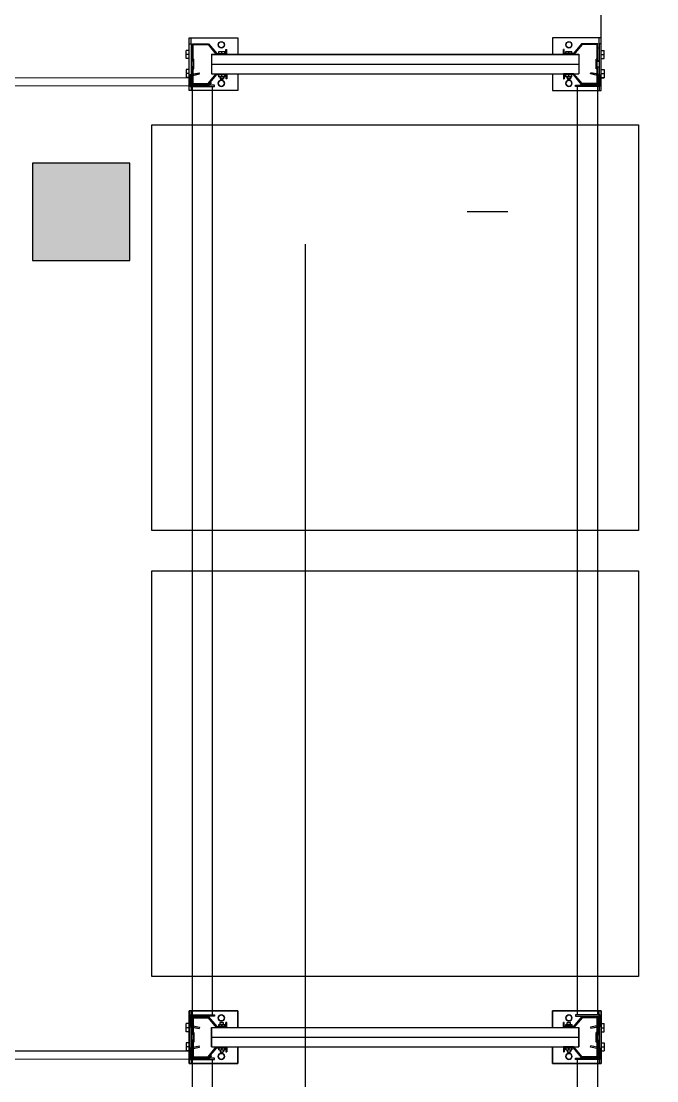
# Model space of a CAD drawing. Header units: metres. Extents: x 0 to 8715937, y -236336 to 216.
# Drawn here: x 152.5 to 154.067, y 65.587 to 68.2 of the extents above; entities that cross this region are included whole.
import ezdxf

# ---------------------------------------------------------------- set-up
doc = ezdxf.new("R2010")
doc.units = ezdxf.units.M
doc.header["$MEASUREMENT"] = 0
doc.linetypes.add('ACAD_ISO10W100', pattern=[18, 12, -3, 0, -3])
for name, color, linetype in [('0-BLOCK-EQUIPAMIENTO', 7, 'Continuous'), ('0-BLOCK-ESTRUCTURA', 7, 'Continuous'), ('AAA BAST', 5, 'Continuous'), ('AAA CONECT', 3, 'Continuous'), ('AAA LARG', 1, 'Continuous'), ('AAA PALLETS', 7, 'Continuous'), ('COLUMNAS', 210, 'Continuous'), ('COLUMNAS HATCH', 251, 'Continuous'), ('EJES', 251, 'ACAD_ISO10W100'), ('INSTALACIONES', 165, 'Continuous')]:
    doc.layers.add(name, color=color, linetype=linetype)

# ---------------------------------------------------------------- blocks, each defined once
blk = doc.blocks.new('COLUMNA 0.24 x 0.24')
at = {"layer": 'COLUMNAS HATCH', "ltscale": 0.1}
blk.add_hatch(color=256, dxfattribs=at).paths.add_polyline_path([(0, 0.24), (0.24, 0.24), (0.24, 0), (0, 0)])
at = {"layer": 'COLUMNAS', "ltscale": 0.1}
blk.add_lwpolyline([(0, 0.24), (0.24, 0.24), (0.24, 0), (0, 0)], close=True, dxfattribs=at)
blk = doc.blocks.new('DPM-ESTRUCTURA')
at = {"layer": 'EJES', "ltscale": 0.4}
for p, q in [((65.48, 118.75), (65.48, 38)), ((108.48, 67.7301), (16.48, 67.7301))]:
    blk.add_line(p, q, dxfattribs=at)
at = {"layer": 'COLUMNAS', "xscale": -1}
blk.add_blockref('COLUMNA 0.24 x 0.24', (65.0478, 67.6101), dxfattribs=at)
blk = doc.blocks.new('1A MODULO SIMPLE')
at = {"layer": 'AAA BAST'}
for points in [[(-2.1307, 1.015), (-2.1307, 1.017), (-2.1407, 1.017), (-2.1407, 1.04), (-2.1167, 1.06), (-2.1167, 1.1), (-2.1567, 1.1), (-2.1567, 1.098), (-2.1767, 1.098), (-2.1767, 1.1), (-2.2167, 1.1), (-2.2167, 1.06), (-2.1927, 1.04), (-2.1927, 1.017), (-2.2027, 1.017), (-2.2027, 1.015), (-2.1907, 1.015), (-2.1907, 1.0409), (-2.2147, 1.0609), (-2.2147, 1.098), (-2.1787, 1.098), (-2.1787, 1.096), (-2.1547, 1.096), (-2.1547, 1.098), (-2.1187, 1.098), (-2.1187, 1.0609), (-2.1427, 1.0409), (-2.1427, 1.015)], [(0.1973, 1.015), (0.1973, 1.017), (0.2073, 1.017), (0.2073, 1.04), (0.1833, 1.06), (0.1833, 1.1), (0.2233, 1.1), (0.2233, 1.098), (0.2433, 1.098), (0.2433, 1.1), (0.2833, 1.1), (0.2833, 1.06), (0.2593, 1.04), (0.2593, 1.017), (0.2693, 1.017), (0.2693, 1.015), (0.2573, 1.015), (0.2573, 1.0409), (0.2813, 1.0609), (0.2813, 1.098), (0.2453, 1.098), (0.2453, 1.096), (0.2213, 1.096), (0.2213, 1.098), (0.1853, 1.098), (0.1853, 1.0609), (0.2093, 1.0409), (0.2093, 1.015)], [(-2.1307, 0.185), (-2.1307, 0.183), (-2.1407, 0.183), (-2.1407, 0.16), (-2.1167, 0.14), (-2.1167, 0.1), (-2.1567, 0.1), (-2.1567, 0.102), (-2.1767, 0.102), (-2.1767, 0.1), (-2.2167, 0.1), (-2.2167, 0.14), (-2.1927, 0.16), (-2.1927, 0.183), (-2.2027, 0.183), (-2.2027, 0.185), (-2.1907, 0.185), (-2.1907, 0.1591), (-2.2147, 0.1391), (-2.2147, 0.102), (-2.1787, 0.102), (-2.1787, 0.104), (-2.1547, 0.104), (-2.1547, 0.102), (-2.1187, 0.102), (-2.1187, 0.1391), (-2.1427, 0.1591), (-2.1427, 0.185)], [(0.1973, 0.185), (0.1973, 0.183), (0.2073, 0.183), (0.2073, 0.16), (0.1833, 0.14), (0.1833, 0.1), (0.2233, 0.1), (0.2233, 0.102), (0.2433, 0.102), (0.2433, 0.1), (0.2833, 0.1), (0.2833, 0.14), (0.2593, 0.16), (0.2593, 0.183), (0.2693, 0.183), (0.2693, 0.185), (0.2573, 0.185), (0.2573, 0.1591), (0.2813, 0.1391), (0.2813, 0.102), (0.2453, 0.102), (0.2453, 0.104), (0.2213, 0.104), (0.2213, 0.102), (0.1853, 0.102), (0.1853, 0.1391), (0.2093, 0.1591), (0.2093, 0.185)]]:
    blk.add_hatch(color=251, dxfattribs=at).paths.add_polyline_path(points)
at = {"layer": 'AAA BAST', "color": 251}
for p, q in [((-2.2167, 1.1082), (-2.2317, 1.1082)), ((-2.2317, 1.1082), (-2.2317, 0.9882)), ((-2.2167, 1.1032), (-2.2317, 1.1032)), ((-2.1167, 1.1082), (-2.2167, 1.1082)), ((-2.2167, 1.1082), (-2.2167, 1.1032)), ((-2.2167, 1.1032), (-2.1167, 1.1032)), ((-2.1767, 1.1), (-2.2167, 1.1)), ((-2.2167, 1.1), (-2.2167, 1.06)), ((-2.2147, 1.098), (-2.2147, 1.0609)), ((-2.1787, 1.098), (-2.2147, 1.098)), ((-2.2067, 1.1), (-2.2067, 1.1032)), ((-2.2067, 1.1032), (-2.1737, 1.1032)), ((-2.1802, 1.1152), (-2.2002, 1.1152)), ((-2.2002, 1.1082), (-2.2002, 1.1152)), ((-2.1902, 1.1082), (-2.1902, 1.1152)), ((-2.1802, 1.1082), (-2.1802, 1.1152)), ((-2.1787, 1.098), (-2.1787, 1.096)), ((-2.1767, 1.1), (-2.1767, 1.098)), ((-2.1767, 1.1), (-2.1737, 1.1)), ((-2.1567, 1.098), (-2.1767, 1.098)), ((-2.1737, 1.1), (-2.1737, 1.1032)), ((-2.1597, 1.1), (-2.1597, 1.1032)), ((-2.1567, 1.1), (-2.1597, 1.1)), ((-2.1167, 1.1), (-2.1567, 1.1)), ((-2.1567, 1.1), (-2.1567, 1.098)), ((-2.1187, 1.098), (-2.1547, 1.098)), ((-2.1547, 1.098), (-2.1547, 1.096)), ((-2.1532, 1.1152), (-2.1332, 1.1152)), ((-2.1532, 1.1082), (-2.1532, 1.1152)), ((-2.1432, 1.1082), (-2.1432, 1.1152)), ((-2.1332, 1.1082), (-2.1332, 1.1152)), ((-2.1267, 1.1), (-2.1267, 1.1032)), ((-2.1187, 1.098), (-2.1187, 1.0609)), ((-2.1167, 1.1032), (-2.1167, 1.1082)), ((-2.1017, 1.1082), (-2.1167, 1.1082)), ((-2.1167, 1.1032), (-2.1017, 1.1032)), ((-2.1167, 1.1), (-2.1167, 1.06)), ((-2.1017, 0.9882), (-2.1017, 1.1082)), ((0.1683, 0.9882), (0.1683, 1.1082)), ((0.1683, 1.1082), (0.1833, 1.1082)), ((0.1833, 1.1032), (0.1683, 1.1032)), ((0.1833, 1.1032), (0.1833, 1.1082)), ((0.1833, 1.1082), (0.2833, 1.1082)), ((0.2833, 1.1032), (0.1833, 1.1032)), ((0.1833, 1.1), (0.2233, 1.1)), ((0.1833, 1.1), (0.1833, 1.06)), ((0.1853, 1.098), (0.1853, 1.0609)), ((0.1853, 1.098), (0.2213, 1.098)), ((0.1933, 1.1), (0.1933, 1.1032)), ((0.2198, 1.1152), (0.1998, 1.1152)), ((0.1998, 1.1082), (0.1998, 1.1152)), ((0.2098, 1.1082), (0.2098, 1.1152)), ((0.2198, 1.1082), (0.2198, 1.1152)), ((0.2213, 1.098), (0.2213, 1.096)), ((0.2233, 1.1), (0.2233, 1.098)), ((0.2233, 1.1), (0.2263, 1.1)), ((0.2233, 1.098), (0.2433, 1.098)), ((0.2263, 1.1), (0.2263, 1.1032)), ((0.2403, 1.1), (0.2403, 1.1032)), ((0.2733, 1.1032), (0.2403, 1.1032)), ((0.2433, 1.1), (0.2403, 1.1)), ((0.2433, 1.1), (0.2833, 1.1)), ((0.2433, 1.1), (0.2433, 1.098)), ((0.2453, 1.098), (0.2813, 1.098)), ((0.2453, 1.098), (0.2453, 1.096)), ((0.2468, 1.1152), (0.2668, 1.1152)), ((0.2468, 1.1082), (0.2468, 1.1152)), ((0.2568, 1.1082), (0.2568, 1.1152)), ((0.2668, 1.1082), (0.2668, 1.1152)), ((0.2733, 1.1), (0.2733, 1.1032)), ((0.2813, 1.098), (0.2813, 1.0609)), ((0.2833, 1.1082), (0.2833, 1.1032)), ((0.2833, 1.1082), (0.2983, 1.1082)), ((0.2833, 1.1032), (0.2983, 1.1032)), ((0.2833, 1.1), (0.2833, 1.06)), ((0.2983, 1.1082), (0.2983, 0.9882)), ((-2.1547, 1.096), (-2.1787, 1.096)), ((0.2213, 1.096), (0.2453, 1.096)), ((-2.2167, 1.06), (-2.1927, 1.04)), ((-2.2147, 1.0609), (-2.1907, 1.0409)), ((-2.1907, 1.053), (-2.1667, 1.053)), ((-2.1907, 0.147), (-2.1907, 1.053)), ((-2.1667, 1.053), (-2.1427, 1.053)), ((-2.1667, 0.147), (-2.1667, 1.053)), ((-2.1187, 1.0609), (-2.1427, 1.0409)), ((-2.1427, 0.147), (-2.1427, 1.053)), ((-2.1167, 1.06), (-2.1407, 1.04)), ((0.1833, 1.06), (0.2073, 1.04)), ((0.1853, 1.0609), (0.2093, 1.0409)), ((0.2333, 1.053), (0.2093, 1.053)), ((0.2093, 0.147), (0.2093, 1.053)), ((0.2573, 1.053), (0.2333, 1.053)), ((0.2333, 0.147), (0.2333, 1.053)), ((0.2813, 1.0609), (0.2573, 1.0409)), ((0.2573, 0.147), (0.2573, 1.053)), ((0.2833, 1.06), (0.2593, 1.04)), ((-2.1927, 1.036), (-2.1977, 1.036)), ((-2.1977, 1.021), (-2.1977, 1.036)), ((-2.1927, 1.0285), (-2.1977, 1.0285)), ((-2.1927, 1.021), (-2.1977, 1.021)), ((-2.1927, 1.04), (-2.1927, 1.017)), ((-2.1907, 1.0409), (-2.1907, 1.015)), ((-2.1427, 1.0409), (-2.1427, 1.015)), ((-2.1407, 1.04), (-2.1407, 1.017)), ((-2.1357, 1.036), (-2.1407, 1.036)), ((-2.1407, 1.021), (-2.1407, 1.036)), ((-2.1357, 1.0285), (-2.1407, 1.0285)), ((-2.1357, 1.021), (-2.1407, 1.021)), ((-2.1357, 1.021), (-2.1357, 1.036)), ((-2.1357, 1.0328), (-2.1307, 1.0328)), ((-2.1357, 1.0243), (-2.1307, 1.0243)), ((-2.1307, 1.0243), (-2.1307, 1.0328)), ((0.2023, 1.0328), (0.1973, 1.0328)), ((0.1973, 1.0243), (0.1973, 1.0328)), ((0.2023, 1.0243), (0.1973, 1.0243)), ((0.2023, 1.036), (0.2073, 1.036)), ((0.2023, 1.021), (0.2023, 1.036)), ((0.2023, 1.0285), (0.2073, 1.0285)), ((0.2023, 1.021), (0.2073, 1.021)), ((0.2073, 1.04), (0.2073, 1.017)), ((0.2073, 1.021), (0.2073, 1.036)), ((0.2093, 1.0409), (0.2093, 1.015)), ((0.2573, 1.0409), (0.2573, 1.015)), ((0.2593, 1.04), (0.2593, 1.017)), ((0.2593, 1.036), (0.2643, 1.036)), ((0.2593, 1.0285), (0.2643, 1.0285)), ((0.2593, 1.021), (0.2643, 1.021)), ((0.2643, 1.021), (0.2643, 1.036)), ((-2.1927, 1.017), (-2.2027, 1.017)), ((-2.2027, 1.017), (-2.2027, 1.015)), ((-2.1907, 1.015), (-2.2027, 1.015)), ((-2.1427, 1.015), (-2.1307, 1.015)), ((-2.1407, 1.017), (-2.1307, 1.017)), ((-2.1307, 1.015), (-2.1307, 1.017)), ((0.2073, 1.017), (0.1973, 1.017)), ((0.1973, 1.015), (0.1973, 1.017)), ((0.2093, 1.015), (0.1973, 1.015)), ((0.2573, 1.015), (0.2693, 1.015)), ((0.2593, 1.017), (0.2693, 1.017)), ((0.2693, 1.017), (0.2693, 1.015)), ((-2.2317, 0.9882), (-2.1907, 0.9882)), ((-2.1427, 0.9882), (-2.1017, 0.9882)), ((0.2093, 0.9882), (0.1683, 0.9882)), ((0.2983, 0.9882), (0.2573, 0.9882)), ((-2.2317, 0.0918), (-2.2317, 0.2118)), ((-2.2317, 0.2118), (-2.1907, 0.2118)), ((-2.1427, 0.2118), (-2.1017, 0.2118)), ((-2.1017, 0.2118), (-2.1017, 0.0918)), ((0.2093, 0.2118), (0.1683, 0.2118)), ((0.1683, 0.2118), (0.1683, 0.0918)), ((0.2983, 0.2118), (0.2573, 0.2118)), ((0.2983, 0.0918), (0.2983, 0.2118)), ((-2.1907, 0.185), (-2.2027, 0.185)), ((-2.2027, 0.183), (-2.2027, 0.185)), ((-2.1927, 0.183), (-2.2027, 0.183)), ((-2.1927, 0.16), (-2.1927, 0.183)), ((-2.1907, 0.1591), (-2.1907, 0.185)), ((-2.1427, 0.1591), (-2.1427, 0.185)), ((-2.1427, 0.185), (-2.1307, 0.185)), ((-2.1407, 0.16), (-2.1407, 0.183)), ((-2.1407, 0.183), (-2.1307, 0.183)), ((-2.1307, 0.185), (-2.1307, 0.183)), ((0.2093, 0.185), (0.1973, 0.185)), ((0.1973, 0.185), (0.1973, 0.183)), ((0.2073, 0.183), (0.1973, 0.183)), ((0.2073, 0.16), (0.2073, 0.183)), ((0.2093, 0.1591), (0.2093, 0.185)), ((0.2573, 0.1591), (0.2573, 0.185)), ((0.2573, 0.185), (0.2693, 0.185)), ((0.2593, 0.16), (0.2593, 0.183)), ((0.2593, 0.183), (0.2693, 0.183)), ((0.2693, 0.183), (0.2693, 0.185)), ((-2.2167, 0.14), (-2.1927, 0.16)), ((-2.2147, 0.1391), (-2.1907, 0.1591)), ((-2.1927, 0.1801), (-2.1977, 0.1801)), ((-2.1977, 0.1651), (-2.1977, 0.1801)), ((-2.1927, 0.1726), (-2.1977, 0.1726)), ((-2.1927, 0.1651), (-2.1977, 0.1651)), ((-2.1187, 0.1391), (-2.1427, 0.1591)), ((-2.1357, 0.1801), (-2.1407, 0.1801)), ((-2.1407, 0.1651), (-2.1407, 0.1801)), ((-2.1357, 0.1726), (-2.1407, 0.1726)), ((-2.1357, 0.1651), (-2.1407, 0.1651)), ((-2.1167, 0.14), (-2.1407, 0.16)), ((-2.1357, 0.1651), (-2.1357, 0.1801)), ((-2.1357, 0.1768), (-2.1307, 0.1768)), ((-2.1357, 0.1683), (-2.1307, 0.1683)), ((-2.1307, 0.1683), (-2.1307, 0.1768)), ((0.1833, 0.14), (0.2073, 0.16)), ((0.1853, 0.1391), (0.2093, 0.1591)), ((0.2023, 0.1768), (0.1973, 0.1768)), ((0.1973, 0.1683), (0.1973, 0.1768)), ((0.2023, 0.1683), (0.1973, 0.1683)), ((0.2023, 0.1801), (0.2073, 0.1801)), ((0.2023, 0.1651), (0.2023, 0.1801)), ((0.2023, 0.1726), (0.2073, 0.1726)), ((0.2023, 0.1651), (0.2073, 0.1651)), ((0.2073, 0.1651), (0.2073, 0.1801)), ((0.2813, 0.1391), (0.2573, 0.1591)), ((0.2593, 0.1801), (0.2643, 0.1801)), ((0.2593, 0.1726), (0.2643, 0.1726)), ((0.2593, 0.1651), (0.2643, 0.1651)), ((0.2833, 0.14), (0.2593, 0.16)), ((0.2643, 0.1651), (0.2643, 0.1801)), ((-2.2167, 0.1), (-2.2167, 0.14)), ((-2.2147, 0.102), (-2.2147, 0.1391)), ((-2.1907, 0.147), (-2.1667, 0.147)), ((-2.1667, 0.147), (-2.1427, 0.147)), ((-2.1187, 0.102), (-2.1187, 0.1391)), ((-2.1167, 0.1), (-2.1167, 0.14)), ((0.1833, 0.1), (0.1833, 0.14)), ((0.1853, 0.102), (0.1853, 0.1391)), ((0.2333, 0.147), (0.2093, 0.147)), ((0.2573, 0.147), (0.2333, 0.147)), ((0.2813, 0.102), (0.2813, 0.1391)), ((0.2833, 0.1), (0.2833, 0.14)), ((-2.2167, 0.0968), (-2.2317, 0.0968)), ((-2.2167, 0.0918), (-2.2317, 0.0918)), ((-2.1767, 0.1), (-2.2167, 0.1)), ((-2.2167, 0.0968), (-2.1167, 0.0968)), ((-2.2167, 0.0918), (-2.2167, 0.0968)), ((-2.1167, 0.0918), (-2.2167, 0.0918)), ((-2.1787, 0.102), (-2.2147, 0.102)), ((-2.2067, 0.1), (-2.2067, 0.0968)), ((-2.2067, 0.0968), (-2.1737, 0.0968)), ((-2.2002, 0.0918), (-2.2002, 0.0848)), ((-2.1802, 0.0848), (-2.2002, 0.0848)), ((-2.1902, 0.0918), (-2.1902, 0.0848)), ((-2.1802, 0.0918), (-2.1802, 0.0848)), ((-2.1787, 0.102), (-2.1787, 0.104)), ((-2.1547, 0.104), (-2.1787, 0.104)), ((-2.1567, 0.102), (-2.1767, 0.102)), ((-2.1767, 0.1), (-2.1767, 0.102)), ((-2.1767, 0.1), (-2.1737, 0.1)), ((-2.1737, 0.1), (-2.1737, 0.0968)), ((-2.1597, 0.1), (-2.1597, 0.0968)), ((-2.1567, 0.1), (-2.1597, 0.1)), ((-2.1567, 0.1), (-2.1567, 0.102)), ((-2.1167, 0.1), (-2.1567, 0.1)), ((-2.1547, 0.102), (-2.1547, 0.104)), ((-2.1187, 0.102), (-2.1547, 0.102)), ((-2.1532, 0.0918), (-2.1532, 0.0848)), ((-2.1532, 0.0848), (-2.1332, 0.0848)), ((-2.1432, 0.0918), (-2.1432, 0.0848)), ((-2.1332, 0.0918), (-2.1332, 0.0848)), ((-2.1267, 0.1), (-2.1267, 0.0968)), ((-2.1167, 0.0968), (-2.1167, 0.0918)), ((-2.1167, 0.0968), (-2.1017, 0.0968)), ((-2.1017, 0.0918), (-2.1167, 0.0918)), ((0.1833, 0.0968), (0.1683, 0.0968)), ((0.1683, 0.0918), (0.1833, 0.0918)), ((0.1833, 0.1), (0.2233, 0.1)), ((0.2833, 0.0968), (0.1833, 0.0968)), ((0.1833, 0.0968), (0.1833, 0.0918)), ((0.1833, 0.0918), (0.2833, 0.0918)), ((0.1853, 0.102), (0.2213, 0.102)), ((0.1933, 0.1), (0.1933, 0.0968)), ((0.1998, 0.0918), (0.1998, 0.0848)), ((0.2198, 0.0848), (0.1998, 0.0848)), ((0.2098, 0.0918), (0.2098, 0.0848)), ((0.2198, 0.0918), (0.2198, 0.0848)), ((0.2213, 0.102), (0.2213, 0.104)), ((0.2213, 0.104), (0.2453, 0.104)), ((0.2233, 0.102), (0.2433, 0.102)), ((0.2233, 0.1), (0.2233, 0.102)), ((0.2233, 0.1), (0.2263, 0.1)), ((0.2263, 0.1), (0.2263, 0.0968)), ((0.2403, 0.1), (0.2403, 0.0968)), ((0.2433, 0.1), (0.2403, 0.1)), ((0.2733, 0.0968), (0.2403, 0.0968)), ((0.2433, 0.1), (0.2433, 0.102)), ((0.2433, 0.1), (0.2833, 0.1)), ((0.2453, 0.102), (0.2453, 0.104)), ((0.2453, 0.102), (0.2813, 0.102)), ((0.2468, 0.0918), (0.2468, 0.0848)), ((0.2468, 0.0848), (0.2668, 0.0848)), ((0.2568, 0.0918), (0.2568, 0.0848)), ((0.2668, 0.0918), (0.2668, 0.0848)), ((0.2733, 0.1), (0.2733, 0.0968)), ((0.2833, 0.0918), (0.2833, 0.0968)), ((0.2833, 0.0968), (0.2983, 0.0968)), ((0.2833, 0.0918), (0.2983, 0.0918))]:
    blk.add_line(p, q, dxfattribs=at)
for centre in [(-2.2141, 1.0285), (-2.1192, 1.0285), (0.1859, 1.0285), (0.2808, 1.0285), (-2.2141, 0.1715), (-2.1192, 0.1715), (0.1859, 0.1715), (0.2808, 0.1715)]:
    blk.add_circle(centre, 0.0075, dxfattribs=at)
at = {"layer": 'AAA LARG', "color": 251}
for p, q in [((-2.1407, 1.105), (-2.1454, 1.0829)), ((-2.1381, 1.1018), (-2.1422, 1.0822)), ((-2.1407, 1.105), (-2.1117, 1.105)), ((-2.1149, 1.1018), (-2.1381, 1.1018)), ((-2.1149, 1.045), (-2.1149, 1.1018)), ((-2.1117, 1.105), (-2.1117, 1.045)), ((-2.1117, 1.1), (0.1783, 1.1)), ((0.2073, 1.105), (0.1783, 1.105)), ((0.1783, 1.105), (0.1783, 1.045)), ((0.1815, 1.045), (0.1815, 1.1018)), ((0.1815, 1.1018), (0.2047, 1.1018)), ((0.2047, 1.1018), (0.2089, 1.0822)), ((0.2073, 1.105), (0.212, 1.0829)), ((-2.1422, 1.0822), (-2.1454, 1.0829)), ((0.2089, 1.0822), (0.212, 1.0829)), ((-2.1117, 1.05), (0.1783, 1.05)), ((-2.1117, 1.045), (-2.1149, 1.045)), ((0.1783, 1.045), (0.1815, 1.045)), ((-2.1117, 0.155), (-2.1149, 0.155)), ((-2.1149, 0.155), (-2.1149, 0.0982)), ((-2.1117, 0.095), (-2.1117, 0.155)), ((-2.1117, 0.15), (0.1783, 0.15)), ((0.1783, 0.095), (0.1783, 0.155)), ((0.1783, 0.155), (0.1815, 0.155)), ((0.1815, 0.155), (0.1815, 0.0982)), ((-2.1422, 0.1178), (-2.1454, 0.1171)), ((-2.1407, 0.095), (-2.1454, 0.1171)), ((-2.1381, 0.0982), (-2.1422, 0.1178)), ((0.2047, 0.0982), (0.2089, 0.1178)), ((0.2073, 0.095), (0.212, 0.1171)), ((0.2089, 0.1178), (0.212, 0.1171)), ((-2.1407, 0.095), (-2.1117, 0.095)), ((-2.1149, 0.0982), (-2.1381, 0.0982)), ((-2.1117, 0.1), (0.1783, 0.1)), ((0.2073, 0.095), (0.1783, 0.095)), ((0.1815, 0.0982), (0.2047, 0.0982))]:
    blk.add_line(p, q, dxfattribs=at)
at = {"layer": 'AAA PALLETS', "color": 251, "ltscale": 0.21}
for p, q in [((-1.0167, 1.2), (-2.0167, 1.2)), ((-2.0167, 1.2), (-2.0167, 0)), ((-1.0167, 0), (-1.0167, 1.2)), ((0.0833, 1.2), (-0.9167, 1.2)), ((-0.9167, 1.2), (-0.9167, 0)), ((0.0833, 0), (0.0833, 1.2)), ((-2.0167, 0), (-1.0167, 0)), ((-0.9167, 0), (0.0833, 0))]:
    blk.add_line(p, q, dxfattribs=at)
blk = doc.blocks.new('1A MODULO D FTE COL')
at = {"layer": 'AAA CONECT', "color": 251, "lineweight": 5}
for p, q in [((-2.213, 0.5973), (-2.2207, 0.5909)), ((-2.2207, 0.59), (-2.2207, -0.0409)), ((-2.2117, 0.5958), (-2.2187, 0.59)), ((-2.2187, 0.5484), (-2.2187, 0.59)), ((-2.213, 0.5973), (-2.2117, 0.5958)), ((0.187, 0.5973), (0.1793, 0.5909)), ((0.1793, 0.59), (0.1793, -0.0409)), ((0.1883, 0.5958), (0.1813, 0.59)), ((0.1813, 0.5484), (0.1813, 0.59)), ((0.187, 0.5973), (0.1883, 0.5958)), ((-2.2187, 0.5484), (-2.2057, 0.5484)), ((-2.2007, 0.5434), (-2.2057, 0.5484)), ((-2.2007, 0.5434), (-2.2007, 0.0066)), ((0.1813, 0.5484), (0.1943, 0.5484)), ((0.1993, 0.5434), (0.1943, 0.5484)), ((0.1993, 0.5434), (0.1993, 0.0066)), ((-2.2187, 0.0016), (-2.2187, -0.04)), ((-2.2187, 0.0016), (-2.2057, 0.0016)), ((-2.2007, 0.0066), (-2.2057, 0.0016)), ((0.1813, 0.0016), (0.1813, -0.04)), ((0.1813, 0.0016), (0.1943, 0.0016)), ((0.1993, 0.0066), (0.1943, 0.0016)), ((-2.213, -0.0473), (-2.2207, -0.0409)), ((-2.2117, -0.0458), (-2.2187, -0.04)), ((-2.213, -0.0473), (-2.2117, -0.0458)), ((0.187, -0.0473), (0.1793, -0.0409)), ((0.1883, -0.0458), (0.1813, -0.04)), ((0.187, -0.0473), (0.1883, -0.0458))]:
    blk.add_line(p, q, dxfattribs=at)
at = {"layer": 'AAA BAST', "color": 251, "lineweight": 5}
for p in [(0, 0.45), (0, -1.1)]:
    blk.add_blockref('1A MODULO SIMPLE', p, dxfattribs=at)
blk = doc.blocks.new('DPM-EQUIPAMIENTO')
at = {"layer": 'INSTALACIONES', "ltscale": 0.1}
blk.add_line((66.2101, 68.1593), (66.2101, 69.1593), dxfattribs=at)
at = {"layer": 'AAA BAST', "xscale": -1, "rotation": 270}
for p in [(64.6519, 67.8609), (64.6519, 65.4609)]:
    blk.add_blockref('1A MODULO D FTE COL', p, dxfattribs=at)

msp = doc.modelspace()

# ---------------------------------------------------------------- hatches: boundary and pattern name
at = {"layer": 'AAA BAST'}
for points in [[(153.0069, 68.0583), (153.0049, 68.0583), (153.0049, 68.0683), (152.9819, 68.0683), (152.9619, 68.0443), (152.9219, 68.0443), (152.9219, 68.0843), (152.9239, 68.0843), (152.9239, 68.1043), (152.9219, 68.1043), (152.9219, 68.1443), (152.9619, 68.1443), (152.9819, 68.1203), (153.0049, 68.1203), (153.0049, 68.1303), (153.0069, 68.1303), (153.0069, 68.1183), (152.981, 68.1183), (152.961, 68.1423), (152.9239, 68.1423), (152.9239, 68.1063), (152.9259, 68.1063), (152.9259, 68.0823), (152.9239, 68.0823), (152.9239, 68.0463), (152.961, 68.0463), (152.981, 68.0703), (153.0069, 68.0703)], [(153.8369, 68.0583), (153.8389, 68.0583), (153.8389, 68.0683), (153.8619, 68.0683), (153.8819, 68.0443), (153.9219, 68.0443), (153.9219, 68.0843), (153.9199, 68.0843), (153.9199, 68.1043), (153.9219, 68.1043), (153.9219, 68.1443), (153.8819, 68.1443), (153.8619, 68.1203), (153.8389, 68.1203), (153.8389, 68.1303), (153.8369, 68.1303), (153.8369, 68.1183), (153.8628, 68.1183), (153.8828, 68.1423), (153.9199, 68.1423), (153.9199, 68.1063), (153.9179, 68.1063), (153.9179, 68.0823), (153.9199, 68.0823), (153.9199, 68.0463), (153.8828, 68.0463), (153.8628, 68.0703), (153.8369, 68.0703)], [(153.0069, 65.6583), (153.0049, 65.6583), (153.0049, 65.6683), (152.9819, 65.6683), (152.9619, 65.6443), (152.9219, 65.6443), (152.9219, 65.6843), (152.9239, 65.6843), (152.9239, 65.7043), (152.9219, 65.7043), (152.9219, 65.7443), (152.9619, 65.7443), (152.9819, 65.7203), (153.0049, 65.7203), (153.0049, 65.7303), (153.0069, 65.7303), (153.0069, 65.7183), (152.981, 65.7183), (152.961, 65.7423), (152.9239, 65.7423), (152.9239, 65.7063), (152.9259, 65.7063), (152.9259, 65.6823), (152.9239, 65.6823), (152.9239, 65.6463), (152.961, 65.6463), (152.981, 65.6703), (153.0069, 65.6703)], [(153.0069, 65.7303), (153.0049, 65.7303), (153.0049, 65.7203), (152.9819, 65.7203), (152.9619, 65.7443), (152.9219, 65.7443), (152.9219, 65.7043), (152.9239, 65.7043), (152.9239, 65.6843), (152.9219, 65.6843), (152.9219, 65.6443), (152.9619, 65.6443), (152.9819, 65.6683), (153.0049, 65.6683), (153.0049, 65.6583), (153.0069, 65.6583), (153.0069, 65.6703), (152.981, 65.6703), (152.961, 65.6463), (152.9239, 65.6463), (152.9239, 65.6823), (152.9259, 65.6823), (152.9259, 65.7063), (152.9239, 65.7063), (152.9239, 65.7423), (152.961, 65.7423), (152.981, 65.7183), (153.0069, 65.7183)], [(153.8369, 65.6583), (153.8389, 65.6583), (153.8389, 65.6683), (153.8619, 65.6683), (153.8819, 65.6443), (153.9219, 65.6443), (153.9219, 65.6843), (153.9199, 65.6843), (153.9199, 65.7043), (153.9219, 65.7043), (153.9219, 65.7443), (153.8819, 65.7443), (153.8619, 65.7203), (153.8389, 65.7203), (153.8389, 65.7303), (153.8369, 65.7303), (153.8369, 65.7183), (153.8628, 65.7183), (153.8828, 65.7423), (153.9199, 65.7423), (153.9199, 65.7063), (153.9179, 65.7063), (153.9179, 65.6823), (153.9199, 65.6823), (153.9199, 65.6463), (153.8828, 65.6463), (153.8628, 65.6703), (153.8369, 65.6703)], [(153.8369, 65.7303), (153.8389, 65.7303), (153.8389, 65.7203), (153.8619, 65.7203), (153.8819, 65.7443), (153.9219, 65.7443), (153.9219, 65.7043), (153.9199, 65.7043), (153.9199, 65.6843), (153.9219, 65.6843), (153.9219, 65.6443), (153.8819, 65.6443), (153.8619, 65.6683), (153.8389, 65.6683), (153.8389, 65.6583), (153.8369, 65.6583), (153.8369, 65.6703), (153.8628, 65.6703), (153.8828, 65.6463), (153.9199, 65.6463), (153.9199, 65.6823), (153.9179, 65.6823), (153.9179, 65.7063), (153.9199, 65.7063), (153.9199, 65.7423), (153.8828, 65.7423), (153.8628, 65.7183), (153.8369, 65.7183)]]:
    msp.add_hatch(color=251, dxfattribs=at).paths.add_polyline_path(points)

# ---------------------------------------------------------------- linework, layer by layer
at = {"layer": 'AAA BAST', "color": 251}
for p, q in [((152.9137, 68.1443), (152.9137, 68.1593)), ((152.9137, 68.1593), (153.0337, 68.1593)), ((152.9187, 68.1443), (152.9187, 68.1593)), ((153.0337, 68.1593), (153.0337, 68.1183)), ((153.9301, 68.1593), (153.8101, 68.1593)), ((153.8101, 68.1593), (153.8101, 68.1183)), ((153.9251, 68.1443), (153.9251, 68.1593)), ((153.9301, 68.1443), (153.9301, 68.1593)), ((152.9067, 68.1078), (152.9067, 68.1278)), ((152.9137, 68.1278), (152.9067, 68.1278)), ((152.9137, 68.0443), (152.9137, 68.1443)), ((152.9137, 68.1443), (152.9187, 68.1443)), ((152.9187, 68.1443), (152.9187, 68.0443)), ((152.9219, 68.1343), (152.9187, 68.1343)), ((152.9187, 68.1343), (152.9187, 68.1013)), ((152.9219, 68.1043), (152.9219, 68.1443)), ((152.9219, 68.1443), (152.9619, 68.1443)), ((152.9239, 68.1423), (152.961, 68.1423)), ((152.9239, 68.1063), (152.9239, 68.1423)), ((152.961, 68.1423), (152.981, 68.1183)), ((152.9619, 68.1443), (152.9819, 68.1203)), ((153.0049, 68.1203), (153.0049, 68.1303)), ((153.0049, 68.1303), (153.0069, 68.1303)), ((153.0069, 68.1183), (153.0069, 68.1303)), ((153.8369, 68.1183), (153.8369, 68.1303)), ((153.8389, 68.1303), (153.8369, 68.1303)), ((153.8389, 68.1203), (153.8389, 68.1303)), ((153.8819, 68.1443), (153.8619, 68.1203)), ((153.8828, 68.1423), (153.8628, 68.1183)), ((153.9219, 68.1443), (153.8819, 68.1443)), ((153.9199, 68.1423), (153.8828, 68.1423)), ((153.9199, 68.1063), (153.9199, 68.1423)), ((153.9219, 68.1043), (153.9219, 68.1443)), ((153.9219, 68.1343), (153.9251, 68.1343)), ((153.9251, 68.1443), (153.9251, 68.0443)), ((153.9301, 68.1443), (153.9251, 68.1443)), ((153.9251, 68.1343), (153.9251, 68.1013)), ((153.9301, 68.0443), (153.9301, 68.1443)), ((153.9301, 68.1278), (153.9371, 68.1278)), ((153.9371, 68.1078), (153.9371, 68.1278)), ((152.9137, 68.1178), (152.9067, 68.1178)), ((152.9137, 68.1078), (152.9067, 68.1078)), ((152.9219, 68.1043), (152.9239, 68.1043)), ((152.9219, 68.1043), (152.9219, 68.1013)), ((152.9239, 68.1063), (152.9259, 68.1063)), ((152.9239, 68.0843), (152.9239, 68.1043)), ((152.9259, 68.0823), (152.9259, 68.1063)), ((152.9689, 68.1183), (152.9689, 68.0943)), ((152.9689, 68.1183), (153.8749, 68.1183)), ((152.981, 68.1183), (153.0069, 68.1183)), ((152.9819, 68.1203), (153.0049, 68.1203)), ((152.987, 68.1203), (152.987, 68.1253)), ((152.987, 68.1253), (153.002, 68.1253)), ((152.9945, 68.1203), (152.9945, 68.1253)), ((153.002, 68.1203), (153.002, 68.1253)), ((153.8628, 68.1183), (153.8369, 68.1183)), ((153.8619, 68.1203), (153.8389, 68.1203)), ((153.8429, 68.1203), (153.8429, 68.1253)), ((153.8429, 68.1253), (153.8579, 68.1253)), ((153.8504, 68.1203), (153.8504, 68.1253)), ((153.8579, 68.1203), (153.8579, 68.1253)), ((153.8749, 68.1183), (153.8749, 68.0943)), ((153.9199, 68.1063), (153.9179, 68.1063)), ((153.9179, 68.0823), (153.9179, 68.1063)), ((153.9199, 68.0843), (153.9199, 68.1043)), ((153.9219, 68.1043), (153.9199, 68.1043)), ((153.9219, 68.1043), (153.9219, 68.1013)), ((153.9301, 68.1178), (153.9371, 68.1178)), ((153.9301, 68.1078), (153.9371, 68.1078)), ((152.9067, 68.0808), (152.9067, 68.0608)), ((152.9137, 68.0808), (152.9067, 68.0808)), ((152.9219, 68.1013), (152.9187, 68.1013)), ((152.9219, 68.0873), (152.9187, 68.0873)), ((152.9219, 68.0843), (152.9219, 68.0873)), ((152.9219, 68.0443), (152.9219, 68.0843)), ((152.9219, 68.0843), (152.9239, 68.0843)), ((152.9239, 68.0463), (152.9239, 68.0823)), ((152.9239, 68.0823), (152.9259, 68.0823)), ((152.9689, 68.0943), (152.9689, 68.0703)), ((152.9689, 68.0943), (153.8749, 68.0943)), ((153.8749, 68.0943), (153.8749, 68.0703)), ((153.9199, 68.0823), (153.9179, 68.0823)), ((153.9219, 68.0843), (153.9199, 68.0843)), ((153.9199, 68.0463), (153.9199, 68.0823)), ((153.9219, 68.1013), (153.9251, 68.1013)), ((153.9219, 68.0873), (153.9251, 68.0873)), ((153.9219, 68.0843), (153.9219, 68.0873)), ((153.9219, 68.0443), (153.9219, 68.0843)), ((153.9301, 68.0808), (153.9371, 68.0808)), ((153.9371, 68.0808), (153.9371, 68.0608)), ((152.9137, 68.0708), (152.9067, 68.0708)), ((152.9137, 68.0608), (152.9067, 68.0608)), ((152.9219, 68.0543), (152.9187, 68.0543)), ((152.961, 68.0463), (152.981, 68.0703)), ((152.9619, 68.0443), (152.9819, 68.0683)), ((152.9689, 68.0703), (153.8749, 68.0703)), ((152.981, 68.0703), (153.0069, 68.0703)), ((152.9819, 68.0683), (153.0049, 68.0683)), ((152.987, 68.0633), (152.987, 68.0683)), ((152.987, 68.0683), (153.002, 68.0683)), ((152.987, 68.0633), (153.002, 68.0633)), ((152.9902, 68.0633), (152.9902, 68.0583)), ((152.9902, 68.0583), (152.9987, 68.0583)), ((152.9945, 68.0633), (152.9945, 68.0683)), ((152.9987, 68.0633), (152.9987, 68.0583)), ((153.002, 68.0633), (153.002, 68.0683)), ((153.0049, 68.0683), (153.0049, 68.0583)), ((153.0069, 68.0583), (153.0049, 68.0583)), ((153.0069, 68.0703), (153.0069, 68.0583)), ((153.0337, 68.0703), (153.0337, 68.0293)), ((153.8101, 68.0703), (153.8101, 68.0293)), ((153.8628, 68.0703), (153.8369, 68.0703)), ((153.8369, 68.0703), (153.8369, 68.0583)), ((153.8369, 68.0583), (153.8389, 68.0583)), ((153.8619, 68.0683), (153.8389, 68.0683)), ((153.8389, 68.0683), (153.8389, 68.0583)), ((153.8429, 68.0633), (153.8429, 68.0683)), ((153.8429, 68.0683), (153.8579, 68.0683)), ((153.8429, 68.0633), (153.8579, 68.0633)), ((153.8462, 68.0633), (153.8462, 68.0583)), ((153.8462, 68.0583), (153.8547, 68.0583)), ((153.8504, 68.0633), (153.8504, 68.0683)), ((153.8547, 68.0633), (153.8547, 68.0583)), ((153.8579, 68.0633), (153.8579, 68.0683)), ((153.8819, 68.0443), (153.8619, 68.0683)), ((153.8828, 68.0463), (153.8628, 68.0703)), ((153.9219, 68.0543), (153.9251, 68.0543)), ((153.9301, 68.0708), (153.9371, 68.0708)), ((153.9301, 68.0608), (153.9371, 68.0608)), ((152.9187, 68.0443), (152.9137, 68.0443)), ((152.9137, 68.0293), (152.9137, 68.0443)), ((153.0337, 68.0293), (152.9137, 68.0293)), ((152.9187, 68.0443), (152.9187, 68.0293)), ((152.9219, 68.0443), (152.9619, 68.0443)), ((152.9239, 68.0463), (152.961, 68.0463)), ((153.8101, 68.0293), (153.9301, 68.0293)), ((153.9219, 68.0443), (153.8819, 68.0443)), ((153.9199, 68.0463), (153.8828, 68.0463)), ((153.9251, 68.0443), (153.9301, 68.0443)), ((153.9251, 68.0443), (153.9251, 68.0293)), ((153.9301, 68.0293), (153.9301, 68.0443)), ((152.9137, 65.7443), (152.9137, 65.7593)), ((152.9137, 65.7593), (153.0337, 65.7593)), ((153.0337, 65.7593), (152.9137, 65.7593)), ((152.9137, 65.7593), (152.9137, 65.7443)), ((152.9187, 65.7443), (152.9187, 65.7593)), ((152.9187, 65.7443), (152.9187, 65.7593)), ((153.0337, 65.7593), (153.0337, 65.7183)), ((153.0337, 65.7183), (153.0337, 65.7593)), ((153.9301, 65.7593), (153.8101, 65.7593)), ((153.8101, 65.7593), (153.8101, 65.7183)), ((153.8101, 65.7183), (153.8101, 65.7593)), ((153.8101, 65.7593), (153.9301, 65.7593)), ((153.9251, 65.7443), (153.9251, 65.7593)), ((153.9251, 65.7443), (153.9251, 65.7593)), ((153.9301, 65.7443), (153.9301, 65.7593)), ((153.9301, 65.7593), (153.9301, 65.7443)), ((152.9067, 65.7078), (152.9067, 65.7278)), ((152.9137, 65.7278), (152.9067, 65.7278)), ((152.9067, 65.7078), (152.9067, 65.7278)), ((152.9137, 65.7278), (152.9067, 65.7278)), ((152.9137, 65.6443), (152.9137, 65.7443)), ((152.9137, 65.7443), (152.9187, 65.7443)), ((152.9187, 65.7443), (152.9137, 65.7443)), ((152.9137, 65.7443), (152.9137, 65.6443)), ((152.9187, 65.7443), (152.9187, 65.6443)), ((152.9187, 65.6443), (152.9187, 65.7443)), ((152.9219, 65.7343), (152.9187, 65.7343)), ((152.9187, 65.7343), (152.9187, 65.7013)), ((152.9219, 65.7343), (152.9187, 65.7343)), ((152.9219, 65.7043), (152.9219, 65.7443)), ((152.9219, 65.7443), (152.9619, 65.7443)), ((152.9219, 65.7443), (152.9219, 65.7043)), ((152.9219, 65.7443), (152.9619, 65.7443)), ((152.9239, 65.7423), (152.961, 65.7423)), ((152.9239, 65.7063), (152.9239, 65.7423)), ((152.9239, 65.7423), (152.961, 65.7423)), ((152.9239, 65.7423), (152.9239, 65.7063)), ((152.961, 65.7423), (152.981, 65.7183)), ((152.961, 65.7423), (152.981, 65.7183)), ((152.9619, 65.7443), (152.9819, 65.7203)), ((152.9619, 65.7443), (152.9819, 65.7203)), ((152.987, 65.7203), (152.987, 65.7253)), ((152.987, 65.7253), (153.002, 65.7253)), ((152.987, 65.7253), (152.987, 65.7203)), ((152.987, 65.7253), (153.002, 65.7253)), ((152.9902, 65.7253), (152.9902, 65.7303)), ((152.9902, 65.7303), (152.9987, 65.7303)), ((152.9945, 65.7203), (152.9945, 65.7253)), ((152.9945, 65.7253), (152.9945, 65.7203)), ((152.9987, 65.7253), (152.9987, 65.7303)), ((153.002, 65.7203), (153.002, 65.7253)), ((153.002, 65.7253), (153.002, 65.7203)), ((153.0049, 65.7203), (153.0049, 65.7303)), ((153.0049, 65.7303), (153.0069, 65.7303)), ((153.0049, 65.7203), (153.0049, 65.7303)), ((153.0069, 65.7303), (153.0049, 65.7303)), ((153.0069, 65.7183), (153.0069, 65.7303)), ((153.0069, 65.7183), (153.0069, 65.7303)), ((153.8369, 65.7183), (153.8369, 65.7303)), ((153.8389, 65.7303), (153.8369, 65.7303)), ((153.8369, 65.7183), (153.8369, 65.7303)), ((153.8369, 65.7303), (153.8389, 65.7303)), ((153.8389, 65.7203), (153.8389, 65.7303)), ((153.8389, 65.7203), (153.8389, 65.7303)), ((153.8429, 65.7203), (153.8429, 65.7253)), ((153.8429, 65.7253), (153.8579, 65.7253)), ((153.8429, 65.7253), (153.8429, 65.7203)), ((153.8429, 65.7253), (153.8579, 65.7253)), ((153.8462, 65.7253), (153.8462, 65.7303)), ((153.8462, 65.7303), (153.8547, 65.7303)), ((153.8504, 65.7203), (153.8504, 65.7253)), ((153.8504, 65.7253), (153.8504, 65.7203)), ((153.8547, 65.7253), (153.8547, 65.7303)), ((153.8579, 65.7203), (153.8579, 65.7253)), ((153.8579, 65.7253), (153.8579, 65.7203)), ((153.8819, 65.7443), (153.8619, 65.7203)), ((153.8819, 65.7443), (153.8619, 65.7203)), ((153.8828, 65.7423), (153.8628, 65.7183)), ((153.8828, 65.7423), (153.8628, 65.7183)), ((153.9219, 65.7443), (153.8819, 65.7443)), ((153.9219, 65.7443), (153.8819, 65.7443)), ((153.9199, 65.7423), (153.8828, 65.7423)), ((153.9199, 65.7423), (153.8828, 65.7423)), ((153.9199, 65.7063), (153.9199, 65.7423)), ((153.9199, 65.7423), (153.9199, 65.7063)), ((153.9219, 65.7043), (153.9219, 65.7443)), ((153.9219, 65.7443), (153.9219, 65.7043)), ((153.9219, 65.7343), (153.9251, 65.7343)), ((153.9219, 65.7343), (153.9251, 65.7343)), ((153.9251, 65.7443), (153.9251, 65.6443)), ((153.9301, 65.7443), (153.9251, 65.7443)), ((153.9251, 65.6443), (153.9251, 65.7443)), ((153.9251, 65.7443), (153.9301, 65.7443)), ((153.9251, 65.7343), (153.9251, 65.7013)), ((153.9301, 65.6443), (153.9301, 65.7443)), ((153.9301, 65.7443), (153.9301, 65.6443)), ((153.9301, 65.7278), (153.9371, 65.7278)), ((153.9301, 65.7278), (153.9371, 65.7278)), ((153.9371, 65.7078), (153.9371, 65.7278)), ((153.9371, 65.7078), (153.9371, 65.7278)), ((152.9137, 65.7178), (152.9067, 65.7178)), ((152.9137, 65.7178), (152.9067, 65.7178)), ((152.9137, 65.7078), (152.9067, 65.7078)), ((152.9137, 65.7078), (152.9067, 65.7078)), ((152.9219, 65.7013), (152.9187, 65.7013)), ((152.9219, 65.7013), (152.9187, 65.7013)), ((152.9219, 65.7043), (152.9239, 65.7043)), ((152.9219, 65.7043), (152.9219, 65.7013)), ((152.9219, 65.7043), (152.9239, 65.7043)), ((152.9219, 65.7043), (152.9219, 65.7013)), ((152.9239, 65.7063), (152.9259, 65.7063)), ((152.9239, 65.7063), (152.9259, 65.7063)), ((152.9239, 65.6843), (152.9239, 65.7043)), ((152.9239, 65.7043), (152.9239, 65.6843)), ((152.9259, 65.6823), (152.9259, 65.7063)), ((152.9259, 65.7063), (152.9259, 65.6823)), ((152.9689, 65.7183), (152.9689, 65.6943)), ((152.9689, 65.7183), (153.8749, 65.7183)), ((152.9689, 65.6943), (152.9689, 65.7183)), ((152.9689, 65.7183), (153.8749, 65.7183)), ((152.981, 65.7183), (153.0069, 65.7183)), ((152.981, 65.7183), (153.0069, 65.7183)), ((152.9819, 65.7203), (153.0049, 65.7203)), ((152.9819, 65.7203), (153.0049, 65.7203)), ((152.987, 65.7203), (153.002, 65.7203)), ((153.8628, 65.7183), (153.8369, 65.7183)), ((153.8628, 65.7183), (153.8369, 65.7183)), ((153.8619, 65.7203), (153.8389, 65.7203)), ((153.8619, 65.7203), (153.8389, 65.7203)), ((153.8429, 65.7203), (153.8579, 65.7203)), ((153.8749, 65.7183), (153.8749, 65.6943)), ((153.8749, 65.6943), (153.8749, 65.7183)), ((153.9199, 65.7063), (153.9179, 65.7063)), ((153.9179, 65.6823), (153.9179, 65.7063)), ((153.9199, 65.7063), (153.9179, 65.7063)), ((153.9179, 65.7063), (153.9179, 65.6823)), ((153.9199, 65.6843), (153.9199, 65.7043)), ((153.9219, 65.7043), (153.9199, 65.7043)), ((153.9199, 65.7043), (153.9199, 65.6843)), ((153.9219, 65.7043), (153.9199, 65.7043)), ((153.9219, 65.7043), (153.9219, 65.7013)), ((153.9219, 65.7043), (153.9219, 65.7013)), ((153.9219, 65.7013), (153.9251, 65.7013)), ((153.9219, 65.7013), (153.9251, 65.7013)), ((153.9301, 65.7178), (153.9371, 65.7178)), ((153.9301, 65.7178), (153.9371, 65.7178)), ((153.9301, 65.7078), (153.9371, 65.7078)), ((153.9301, 65.7078), (153.9371, 65.7078)), ((152.9067, 65.6808), (152.9067, 65.6608)), ((152.9137, 65.6808), (152.9067, 65.6808)), ((152.9067, 65.6808), (152.9067, 65.6608)), ((152.9137, 65.6808), (152.9067, 65.6808)), ((152.9219, 65.6873), (152.9187, 65.6873)), ((152.9219, 65.6873), (152.9187, 65.6873)), ((152.9187, 65.6543), (152.9187, 65.6873)), ((152.9219, 65.6843), (152.9219, 65.6873)), ((152.9219, 65.6843), (152.9219, 65.6873)), ((152.9219, 65.6443), (152.9219, 65.6843)), ((152.9219, 65.6843), (152.9239, 65.6843)), ((152.9219, 65.6843), (152.9219, 65.6443)), ((152.9219, 65.6843), (152.9239, 65.6843)), ((152.9239, 65.6463), (152.9239, 65.6823)), ((152.9239, 65.6823), (152.9259, 65.6823)), ((152.9239, 65.6823), (152.9239, 65.6463)), ((152.9239, 65.6823), (152.9259, 65.6823)), ((152.9689, 65.6943), (152.9689, 65.6703)), ((152.9689, 65.6943), (153.8749, 65.6943)), ((152.9689, 65.6703), (152.9689, 65.6943)), ((152.9689, 65.6943), (153.8749, 65.6943)), ((153.8749, 65.6943), (153.8749, 65.6703)), ((153.8749, 65.6703), (153.8749, 65.6943)), ((153.9199, 65.6823), (153.9179, 65.6823)), ((153.9199, 65.6823), (153.9179, 65.6823)), ((153.9219, 65.6843), (153.9199, 65.6843)), ((153.9219, 65.6843), (153.9199, 65.6843)), ((153.9199, 65.6463), (153.9199, 65.6823)), ((153.9199, 65.6823), (153.9199, 65.6463)), ((153.9219, 65.6873), (153.9251, 65.6873)), ((153.9219, 65.6843), (153.9219, 65.6873)), ((153.9219, 65.6873), (153.9251, 65.6873)), ((153.9219, 65.6843), (153.9219, 65.6873)), ((153.9219, 65.6443), (153.9219, 65.6843)), ((153.9219, 65.6843), (153.9219, 65.6443)), ((153.9251, 65.6543), (153.9251, 65.6873)), ((153.9301, 65.6808), (153.9371, 65.6808)), ((153.9301, 65.6808), (153.9371, 65.6808)), ((153.9371, 65.6808), (153.9371, 65.6608)), ((153.9371, 65.6808), (153.9371, 65.6608)), ((152.9137, 65.6708), (152.9067, 65.6708)), ((152.9137, 65.6708), (152.9067, 65.6708)), ((152.9137, 65.6608), (152.9067, 65.6608)), ((152.9137, 65.6608), (152.9067, 65.6608)), ((152.9219, 65.6543), (152.9187, 65.6543)), ((152.9219, 65.6543), (152.9187, 65.6543)), ((152.9239, 65.6463), (152.961, 65.6463)), ((152.9239, 65.6463), (152.961, 65.6463)), ((152.961, 65.6463), (152.981, 65.6703)), ((152.961, 65.6463), (152.981, 65.6703)), ((152.9619, 65.6443), (152.9819, 65.6683)), ((152.9619, 65.6443), (152.9819, 65.6683)), ((152.9689, 65.6703), (153.8749, 65.6703)), ((152.9689, 65.6703), (153.8749, 65.6703)), ((152.981, 65.6703), (153.0069, 65.6703)), ((152.981, 65.6703), (153.0069, 65.6703)), ((152.9819, 65.6683), (153.0049, 65.6683)), ((152.9819, 65.6683), (153.0049, 65.6683)), ((152.987, 65.6633), (152.987, 65.6683)), ((152.987, 65.6683), (153.002, 65.6683)), ((152.987, 65.6683), (152.987, 65.6633)), ((152.987, 65.6633), (153.002, 65.6633)), ((152.987, 65.6633), (153.002, 65.6633)), ((152.9902, 65.6633), (152.9902, 65.6583)), ((152.9902, 65.6583), (152.9987, 65.6583)), ((152.9945, 65.6633), (152.9945, 65.6683)), ((152.9945, 65.6683), (152.9945, 65.6633)), ((152.9987, 65.6633), (152.9987, 65.6583)), ((153.002, 65.6633), (153.002, 65.6683)), ((153.002, 65.6683), (153.002, 65.6633)), ((153.0049, 65.6683), (153.0049, 65.6583)), ((153.0049, 65.6683), (153.0049, 65.6583)), ((153.0069, 65.6583), (153.0049, 65.6583)), ((153.0049, 65.6583), (153.0069, 65.6583)), ((153.0069, 65.6703), (153.0069, 65.6583)), ((153.0069, 65.6703), (153.0069, 65.6583)), ((153.0337, 65.6703), (153.0337, 65.6293)), ((153.0337, 65.6293), (153.0337, 65.6703)), ((153.8101, 65.6703), (153.8101, 65.6293)), ((153.8101, 65.6293), (153.8101, 65.6703)), ((153.8628, 65.6703), (153.8369, 65.6703)), ((153.8369, 65.6703), (153.8369, 65.6583)), ((153.8628, 65.6703), (153.8369, 65.6703)), ((153.8369, 65.6703), (153.8369, 65.6583)), ((153.8369, 65.6583), (153.8389, 65.6583)), ((153.8389, 65.6583), (153.8369, 65.6583)), ((153.8619, 65.6683), (153.8389, 65.6683)), ((153.8389, 65.6683), (153.8389, 65.6583)), ((153.8619, 65.6683), (153.8389, 65.6683)), ((153.8389, 65.6683), (153.8389, 65.6583)), ((153.8429, 65.6633), (153.8429, 65.6683)), ((153.8429, 65.6683), (153.8579, 65.6683)), ((153.8429, 65.6683), (153.8429, 65.6633)), ((153.8429, 65.6633), (153.8579, 65.6633)), ((153.8429, 65.6633), (153.8579, 65.6633)), ((153.8462, 65.6633), (153.8462, 65.6583)), ((153.8462, 65.6583), (153.8547, 65.6583)), ((153.8504, 65.6633), (153.8504, 65.6683)), ((153.8504, 65.6683), (153.8504, 65.6633)), ((153.8547, 65.6633), (153.8547, 65.6583)), ((153.8579, 65.6633), (153.8579, 65.6683)), ((153.8579, 65.6683), (153.8579, 65.6633)), ((153.8819, 65.6443), (153.8619, 65.6683)), ((153.8819, 65.6443), (153.8619, 65.6683)), ((153.8828, 65.6463), (153.8628, 65.6703)), ((153.8828, 65.6463), (153.8628, 65.6703)), ((153.9199, 65.6463), (153.8828, 65.6463)), ((153.9199, 65.6463), (153.8828, 65.6463)), ((153.9219, 65.6543), (153.9251, 65.6543)), ((153.9219, 65.6543), (153.9251, 65.6543)), ((153.9301, 65.6708), (153.9371, 65.6708)), ((153.9301, 65.6708), (153.9371, 65.6708)), ((153.9301, 65.6608), (153.9371, 65.6608)), ((153.9301, 65.6608), (153.9371, 65.6608)), ((152.9187, 65.6443), (152.9137, 65.6443)), ((152.9137, 65.6293), (152.9137, 65.6443)), ((152.9137, 65.6443), (152.9187, 65.6443)), ((152.9137, 65.6443), (152.9137, 65.6293)), ((153.0337, 65.6293), (152.9137, 65.6293)), ((152.9137, 65.6293), (153.0337, 65.6293)), ((152.9187, 65.6443), (152.9187, 65.6293)), ((152.9187, 65.6443), (152.9187, 65.6293)), ((152.9219, 65.6443), (152.9619, 65.6443)), ((152.9219, 65.6443), (152.9619, 65.6443)), ((153.8101, 65.6293), (153.9301, 65.6293)), ((153.9301, 65.6293), (153.8101, 65.6293)), ((153.9219, 65.6443), (153.8819, 65.6443)), ((153.9219, 65.6443), (153.8819, 65.6443)), ((153.9251, 65.6443), (153.9301, 65.6443)), ((153.9251, 65.6443), (153.9251, 65.6293)), ((153.9301, 65.6443), (153.9251, 65.6443)), ((153.9251, 65.6443), (153.9251, 65.6293)), ((153.9301, 65.6293), (153.9301, 65.6443)), ((153.9301, 65.6443), (153.9301, 65.6293))]:
    msp.add_line(p, q, dxfattribs=at)
for centre in [(152.9934, 68.1418), (153.8504, 68.1418), (152.9934, 68.0468), (153.8504, 68.0468), (152.9934, 65.7418), (152.9934, 65.7418), (153.8504, 65.7418), (153.8504, 65.7418), (152.9934, 65.6468), (152.9934, 65.6468), (153.8504, 65.6468), (153.8504, 65.6468)]:
    msp.add_circle(centre, 0.0075, dxfattribs=at)
at = {"layer": 'AAA CONECT', "color": 251, "lineweight": 5}
for p, q in [((152.9153, 68.0603), (152.3785, 68.0603)), ((152.9153, 68.0603), (152.9203, 68.0553)), ((152.9203, 68.0423), (152.9203, 68.0553)), ((152.9677, 68.0492), (152.9619, 68.0423)), ((152.9692, 68.048), (152.9677, 68.0492)), ((152.9619, 68.0403), (152.331, 68.0403)), ((152.9203, 68.0423), (152.9619, 68.0423)), ((152.9692, 68.048), (152.9628, 68.0403)), ((152.9153, 65.6603), (152.3785, 65.6603)), ((152.9153, 65.6603), (152.3785, 65.6603)), ((152.9153, 65.6603), (152.9203, 65.6553)), ((152.9153, 65.6603), (152.9203, 65.6553)), ((152.9203, 65.6423), (152.9203, 65.6553)), ((152.9203, 65.6423), (152.9203, 65.6553)), ((152.9677, 65.6492), (152.9619, 65.6423)), ((152.9677, 65.6492), (152.9619, 65.6423)), ((152.9692, 65.648), (152.9628, 65.6403)), ((152.9692, 65.648), (152.9628, 65.6403)), ((152.9692, 65.648), (152.9677, 65.6492)), ((152.9692, 65.648), (152.9677, 65.6492)), ((152.9619, 65.6403), (152.331, 65.6403)), ((152.9619, 65.6403), (152.331, 65.6403)), ((152.9203, 65.6423), (152.9619, 65.6423)), ((152.9203, 65.6423), (152.9619, 65.6423))]:
    msp.add_line(p, q, dxfattribs=at)
at = {"layer": 'AAA LARG', "color": 251}
for p, q in [((152.9169, 68.0683), (152.939, 68.073)), ((152.9169, 68.0683), (152.9169, 68.0393)), ((152.9201, 68.0657), (152.9397, 68.0698)), ((152.9201, 68.0425), (152.9201, 68.0657)), ((152.9397, 68.0698), (152.939, 68.073)), ((153.9041, 68.0698), (153.9048, 68.073)), ((153.9237, 68.0657), (153.9041, 68.0698)), ((153.9269, 68.0683), (153.9048, 68.073)), ((153.9237, 68.0425), (153.9237, 68.0657)), ((153.9269, 68.0683), (153.9269, 68.0393)), ((152.9169, 68.0393), (152.9769, 68.0393)), ((152.9769, 68.0425), (152.9201, 68.0425)), ((152.9219, 65.7493), (152.9219, 68.0393)), ((152.9719, 65.7493), (152.9719, 68.0393)), ((152.9769, 68.0393), (152.9769, 68.0425)), ((153.8669, 68.0393), (153.8669, 68.0425)), ((153.8669, 68.0425), (153.9237, 68.0425)), ((153.9269, 68.0393), (153.8669, 68.0393)), ((153.8719, 65.7493), (153.8719, 68.0393)), ((153.9219, 65.7493), (153.9219, 68.0393)), ((152.9169, 65.7203), (152.9169, 65.7493)), ((152.9169, 65.7493), (152.9769, 65.7493)), ((152.9769, 65.7461), (152.9201, 65.7461)), ((152.9201, 65.7461), (152.9201, 65.7229)), ((152.9769, 65.7493), (152.9769, 65.7461)), ((153.9269, 65.7493), (153.8669, 65.7493)), ((153.8669, 65.7493), (153.8669, 65.7461)), ((153.8669, 65.7461), (153.9237, 65.7461)), ((153.9237, 65.7461), (153.9237, 65.7229)), ((153.9269, 65.7203), (153.9269, 65.7493)), ((152.9169, 65.7203), (152.939, 65.7156)), ((152.9201, 65.7229), (152.9397, 65.7187)), ((152.9397, 65.7187), (152.939, 65.7156)), ((153.9237, 65.7229), (153.9041, 65.7187)), ((153.9041, 65.7187), (153.9048, 65.7156)), ((153.9269, 65.7203), (153.9048, 65.7156)), ((152.9169, 65.6683), (152.939, 65.673)), ((152.9397, 65.6698), (152.939, 65.673)), ((153.9041, 65.6698), (153.9048, 65.673)), ((153.9269, 65.6683), (153.9048, 65.673)), ((152.9169, 65.6683), (152.9169, 65.6393)), ((152.9201, 65.6657), (152.9397, 65.6698)), ((152.9201, 65.6425), (152.9201, 65.6657)), ((153.9237, 65.6657), (153.9041, 65.6698)), ((153.9237, 65.6425), (153.9237, 65.6657)), ((153.9269, 65.6683), (153.9269, 65.6393)), ((152.9169, 65.6393), (152.9769, 65.6393)), ((152.9769, 65.6425), (152.9201, 65.6425)), ((152.9219, 63.3493), (152.9219, 65.6393)), ((152.9719, 63.3493), (152.9719, 65.6393)), ((152.9769, 65.6393), (152.9769, 65.6425)), ((153.8669, 65.6393), (153.8669, 65.6425)), ((153.8669, 65.6425), (153.9237, 65.6425)), ((153.9269, 65.6393), (153.8669, 65.6393)), ((153.8719, 63.3493), (153.8719, 65.6393)), ((153.9219, 63.3493), (153.9219, 65.6393))]:
    msp.add_line(p, q, dxfattribs=at)
at = {"layer": 'AAA PALLETS', "color": 251, "ltscale": 0.21}
for p, q in [((152.8219, 66.9443), (152.8219, 67.9443)), ((152.8219, 67.9443), (154.0219, 67.9443)), ((154.0219, 67.9443), (154.0219, 66.9443)), ((154.0219, 66.9443), (152.8219, 66.9443)), ((152.8219, 65.8443), (152.8219, 66.8443)), ((152.8219, 66.8443), (154.0219, 66.8443)), ((154.0219, 66.8443), (154.0219, 65.8443)), ((154.0219, 65.8443), (152.8219, 65.8443))]:
    msp.add_line(p, q, dxfattribs=at)

# ---------------------------------------------------------------- block references
at = {"layer": '0-BLOCK-EQUIPAMIENTO'}
msp.add_blockref('DPM-EQUIPAMIENTO', (87.72, 0), dxfattribs=at)
at = {"layer": '0-BLOCK-ESTRUCTURA', "ltscale": 0.1}
msp.add_blockref('DPM-ESTRUCTURA', (87.72, 0), dxfattribs=at)

doc.saveas('drawing.dxf')
